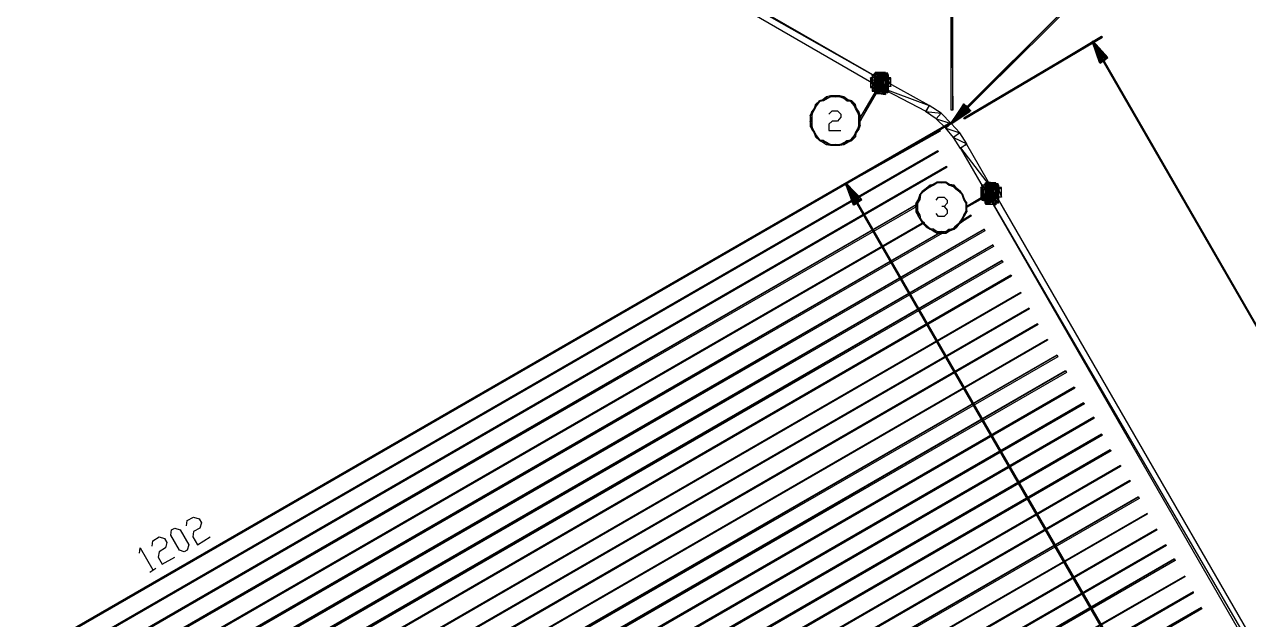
# Model space of a CAD drawing. Header units: millimetres. Extents: x 43 to 784, y -702 to -31.
# Drawn here: x 291.1 to 478.5, y -346.8 to -255.6 of the extents above; entities that cross this region are included whole.
import ezdxf

# ---------------------------------------------------------------- set-up
doc = ezdxf.new("R2010")
doc.units = ezdxf.units.MM
doc.layers.add('PDF_LINES', color=4, linetype='Continuous')

msp = doc.modelspace()

# ---------------------------------------------------------------- linework, layer by layer
at = {"layer": 'PDF_LINES'}
for p, q in [((302.68, -196.12), (422.44, -264.16)), ((302.68, -196.12), (422.44, -264.16)), ((421.84, -265.12), (302.68, -196.12)), ((422.44, -264.16), (303.28, -195.16)), ((433, -244), (433.24, -268.72)), ((433, -244), (433.24, -268.72)), ((433, -268.72), (433, -244)), ((433.24, -268.72), (433.24, -244)), ((453.04, -250.6), (433, -270.64)), ((433.12, -270.76), (453.04, -250.6)), ((433.12, -270.76), (453.04, -250.6)), ((453.28, -250.72), (433.12, -270.76)), ((434.92, -269.92), (456.04, -257.44)), ((456.04, -257.44), (435.04, -270.04)), ((456.04, -257.44), (435.04, -270.04)), ((435.04, -270.04), (456.16, -257.56)), ((454.72, -258.16), (454.6, -258.28)), ((454.72, -258.16), (454.6, -258.28)), ((454.72, -258.16), (454.6, -258.28)), ((454.72, -258.16), (454.6, -258.28)), ((455.8, -261.4), (454.6, -258.28)), ((454.6, -258.28), (455.68, -261.4)), ((455.8, -261.4), (454.6, -258.28)), ((454.6, -258.28), (454.72, -258.28)), ((454.6, -258.28), (457, -260.68)), ((454.6, -258.28), (457, -260.68)), ((456.76, -260.68), (454.6, -258.28)), ((456.04, -261.16), (454.6, -258.28)), ((454.6, -258.28), (455.92, -261.28)), ((456.04, -261.16), (454.6, -258.28)), ((454.6, -258.28), (454.72, -258.28)), ((454.6, -258.28), (456.76, -260.8)), ((454.6, -258.28), (456.76, -260.8)), ((456.64, -260.92), (454.6, -258.28)), ((456.16, -261.16), (454.6, -258.28)), ((454.6, -258.28), (456.04, -261.28)), ((456.16, -261.16), (454.6, -258.28)), ((454.6, -258.28), (454.72, -258.28)), ((454.6, -258.28), (456.76, -260.8)), ((454.6, -258.28), (456.76, -260.8)), ((456.64, -260.92), (454.6, -258.28)), ((456.16, -261.16), (454.6, -258.28)), ((454.6, -258.28), (456.04, -261.28)), ((456.16, -261.16), (454.6, -258.28)), ((454.6, -258.28), (454.72, -258.28)), ((454.6, -258.28), (456.64, -261.04)), ((454.6, -258.28), (456.64, -261.04)), ((456.4, -261.16), (454.6, -258.28)), ((454.72, -258.28), (454.6, -258.28)), ((454.6, -258.28), (686.68, -660.28)), ((454.6, -258.28), (686.68, -660.28)), ((686.44, -660.4), (454.6, -258.28)), ((457, -260.68), (454.72, -258.16)), ((456.76, -260.8), (454.72, -258.16)), ((456.76, -260.8), (454.72, -258.16)), ((456.64, -261.04), (454.72, -258.16)), ((454.72, -258.28), (455.8, -261.4)), ((454.72, -258.28), (456.04, -261.16)), ((454.72, -258.28), (456.16, -261.16)), ((454.72, -258.28), (456.16, -261.16)), ((686.68, -660.28), (454.72, -258.28)), ((456.16, -257.56), (456.04, -257.44)), ((455.68, -261.4), (456.76, -260.68)), ((455.68, -261.4), (455.8, -261.4)), ((455.8, -261.52), (455.68, -261.4)), ((456.76, -260.68), (455.8, -261.52)), ((455.8, -261.52), (457, -260.68)), ((456.76, -260.68), (455.8, -261.52)), ((455.92, -261.28), (456.04, -261.16)), ((456.04, -261.28), (456.16, -261.16)), ((456.04, -261.28), (456.16, -261.16)), ((456.64, -261.04), (456.4, -261.16)), ((456.76, -260.8), (456.64, -260.92)), ((456.76, -260.8), (456.64, -260.92)), ((457, -260.68), (456.76, -260.68)), ((457, -260.68), (456.76, -260.68)), ((421, -265), (420.64, -263.8)), ((420.64, -263.8), (420.64, -265.24)), ((421, -265), (420.64, -263.8)), ((420.64, -263.8), (421, -264.16)), ((420.64, -263.8), (421, -264.16)), ((423.76, -263.8), (420.64, -263.8)), ((421.24, -265.48), (420.88, -263.32)), ((420.88, -263.32), (420.88, -265.84)), ((421.24, -265.48), (420.88, -263.32)), ((420.88, -263.32), (421.24, -263.68)), ((420.88, -263.32), (421.24, -263.68)), ((423.4, -263.32), (420.88, -263.32)), ((421, -264.16), (423.76, -263.8)), ((421, -264.16), (423.76, -263.8)), ((421, -264.16), (421, -265)), ((423.4, -264.16), (421, -264.16)), ((421.6, -265.72), (421.24, -263.08)), ((421.24, -263.08), (421.24, -266.08)), ((421.6, -265.72), (421.24, -263.08)), ((421.24, -263.08), (421.6, -263.44)), ((421.24, -263.08), (421.6, -263.44)), ((423.28, -263.08), (421.24, -263.08)), ((421.24, -263.68), (423.4, -263.32)), ((421.24, -263.68), (423.4, -263.32)), ((421.24, -263.68), (421.24, -265.48)), ((423.04, -263.68), (421.24, -263.68)), ((421.72, -265.84), (421.36, -262.96)), ((421.36, -262.96), (421.36, -266.2)), ((421.72, -265.84), (421.36, -262.96)), ((421.36, -262.96), (421.72, -263.32)), ((421.36, -262.96), (421.72, -263.32)), ((422.92, -262.96), (421.36, -262.96)), ((421.6, -263.44), (423.28, -263.08)), ((421.6, -263.44), (423.28, -263.08)), ((421.6, -263.44), (421.6, -265.72)), ((422.92, -263.44), (421.6, -263.44)), ((421.72, -266.08), (421.96, -262.96)), ((422.08, -266.08), (421.72, -262.96)), ((421.72, -262.96), (421.72, -266.08)), ((422.08, -266.08), (421.72, -262.96)), ((421.72, -262.96), (422.08, -263.32)), ((421.72, -262.96), (422.08, -263.32)), ((422.68, -262.96), (421.72, -262.96)), ((421.72, -263.32), (422.92, -262.96)), ((421.72, -263.32), (422.92, -262.96)), ((421.72, -263.32), (421.72, -265.84)), ((422.44, -263.32), (421.72, -263.32)), ((422.44, -264.04), (421.84, -265.12)), ((422.44, -264.16), (421.84, -265.12)), ((422.32, -262.96), (421.96, -262.96)), ((421.96, -262.96), (422.08, -266.08)), ((421.96, -262.96), (422.08, -266.08)), ((422.08, -266.08), (422.32, -262.96)), ((422.08, -263.32), (422.68, -262.96)), ((422.08, -263.32), (422.68, -262.96)), ((422.08, -263.32), (422.08, -266.08)), ((422.32, -263.32), (422.08, -263.32)), ((422.68, -262.96), (422.32, -263.32)), ((422.68, -262.96), (422.32, -263.32)), ((422.32, -263.32), (422.68, -266.2)), ((422.32, -263.32), (422.68, -266.2)), ((422.32, -265.84), (422.32, -263.32)), ((422.92, -262.96), (422.44, -263.32)), ((422.92, -262.96), (422.44, -263.32)), ((422.44, -263.32), (422.92, -266.32)), ((422.44, -263.32), (422.92, -266.32)), ((422.44, -265.84), (422.44, -263.32)), ((429.64, -268), (422.44, -264.04)), ((422.68, -266.2), (422.68, -262.96)), ((422.92, -266.32), (422.92, -262.96)), ((423.28, -263.08), (422.92, -263.44)), ((423.28, -263.08), (422.92, -263.44)), ((422.92, -263.44), (423.28, -266.08)), ((422.92, -263.44), (423.28, -266.08)), ((422.92, -265.72), (422.92, -263.44)), ((423.4, -263.32), (423.04, -263.68)), ((423.4, -263.32), (423.04, -263.68)), ((423.04, -263.68), (423.4, -265.96)), ((423.04, -263.68), (423.4, -265.96)), ((423.04, -265.48), (423.04, -263.68)), ((423.28, -266.08), (423.28, -263.08)), ((423.4, -265.96), (423.4, -263.32)), ((423.76, -263.8), (423.4, -264.16)), ((423.76, -263.8), (423.4, -264.16)), ((423.4, -264.16), (423.76, -265.12)), ((423.4, -264.16), (423.76, -265.12)), ((423.4, -265.12), (423.4, -264.16)), ((423.76, -265.12), (423.76, -263.8)), ((418.84, -270.28), (422.2, -264.52)), ((422.2, -264.52), (419.08, -270.4)), ((422.2, -264.52), (419.08, -270.4)), ((419.08, -270.4), (422.44, -264.64)), ((420.64, -265.24), (421, -265)), ((420.64, -265.24), (421, -265)), ((423.04, -265.48), (420.64, -265.24)), ((420.64, -265.24), (423.4, -265.96)), ((423.04, -265.48), (420.64, -265.24)), ((420.88, -265.84), (421.24, -265.48)), ((420.88, -265.84), (421.24, -265.48)), ((422.92, -265.72), (420.88, -265.84)), ((422.92, -265.72), (420.88, -265.84)), ((420.88, -265.84), (423.28, -266.08)), ((421, -265), (423.04, -265.48)), ((421.24, -265.48), (422.92, -265.72)), ((421.24, -266.08), (421.6, -265.72)), ((421.24, -266.08), (421.6, -265.72)), ((422.44, -265.84), (421.24, -266.08)), ((422.44, -265.84), (421.24, -266.08)), ((421.24, -266.08), (422.92, -266.32)), ((422.32, -265.84), (421.36, -266.2)), ((422.32, -265.84), (421.36, -266.2)), ((421.36, -266.2), (421.72, -265.84)), ((421.36, -266.2), (421.72, -265.84)), ((421.36, -266.2), (422.68, -266.2)), ((421.6, -265.72), (422.44, -265.84)), ((421.72, -265.84), (422.32, -265.84)), ((422.08, -266.08), (421.72, -266.08)), ((421.72, -266.08), (422.08, -266.08)), ((421.84, -265.12), (429.64, -268)), ((421.84, -265.12), (429.64, -268)), ((429.16, -268.96), (421.84, -265.12)), ((422.44, -264.64), (422.2, -264.52)), ((422.68, -266.2), (422.32, -265.84)), ((422.68, -266.2), (422.32, -265.84)), ((422.92, -266.32), (422.44, -265.84)), ((422.92, -266.32), (422.44, -265.84)), ((423.28, -266.08), (422.92, -265.72)), ((423.28, -266.08), (422.92, -265.72)), ((423.4, -265.96), (423.04, -265.48)), ((423.4, -265.96), (423.04, -265.48)), ((423.76, -265.12), (423.4, -265.12)), ((412.24, -267.88), (412, -268.48)), ((412.12, -268.48), (412.24, -267.88)), ((412.12, -268.48), (412.24, -267.88)), ((412.36, -268), (412.12, -268.48)), ((412.84, -267.28), (412.24, -267.88)), ((412.24, -267.88), (412.36, -268)), ((412.24, -267.88), (412.36, -268)), ((412.36, -268), (412.84, -267.28)), ((412.36, -268), (412.84, -267.28)), ((412.84, -267.4), (412.36, -268)), ((412.84, -267.4), (413.32, -267.16)), ((413.32, -267.16), (412.84, -267.28)), ((412.84, -267.4), (413.32, -267.16)), ((412.84, -267.28), (412.84, -267.4)), ((412.84, -267.28), (412.84, -267.4)), ((413.44, -267.28), (412.84, -267.4)), ((413.92, -266.68), (413.32, -267.16)), ((413.32, -267.16), (413.44, -267.28)), ((413.32, -267.16), (413.44, -267.28)), ((413.44, -267.28), (413.92, -266.68)), ((413.44, -267.28), (413.92, -266.68)), ((414.04, -266.92), (413.44, -267.28)), ((414.52, -266.56), (413.92, -266.68)), ((413.92, -266.68), (414.04, -266.92)), ((413.92, -266.68), (414.04, -266.92)), ((414.04, -266.92), (414.52, -266.56)), ((414.04, -266.92), (414.52, -266.56)), ((414.52, -266.68), (414.04, -266.92)), ((414.52, -266.56), (414.52, -266.68)), ((414.52, -266.68), (415.24, -266.56)), ((415.24, -266.56), (414.52, -266.56)), ((414.52, -266.68), (415.24, -266.56)), ((414.52, -266.56), (414.52, -266.68)), ((415.24, -266.68), (414.52, -266.68)), ((415.24, -266.56), (415.24, -266.68)), ((415.24, -266.56), (415.24, -266.68)), ((415.24, -266.68), (415.96, -266.56)), ((415.96, -266.56), (415.24, -266.56)), ((415.24, -266.68), (415.96, -266.56)), ((415.96, -266.68), (415.24, -266.68)), ((415.96, -266.56), (415.96, -266.68)), ((415.96, -266.56), (415.96, -266.68)), ((416.56, -266.68), (415.96, -266.56)), ((415.96, -266.68), (416.56, -266.68)), ((415.96, -266.68), (416.56, -266.68)), ((416.56, -266.92), (415.96, -266.68)), ((416.56, -266.68), (416.56, -266.92)), ((416.56, -266.68), (416.56, -266.92)), ((417.16, -267.16), (416.56, -266.68)), ((416.56, -266.92), (417.16, -267.16)), ((416.56, -266.92), (417.16, -267.16)), ((417.04, -267.28), (416.56, -266.92)), ((417.16, -267.16), (417.04, -267.28)), ((417.16, -267.16), (417.04, -267.28)), ((417.04, -267.28), (417.76, -267.28)), ((417.04, -267.28), (417.76, -267.28)), ((417.64, -267.4), (417.04, -267.28)), ((417.76, -267.28), (417.16, -267.16)), ((417.76, -267.28), (417.64, -267.4)), ((417.76, -267.28), (417.64, -267.4)), ((417.64, -267.4), (418.36, -267.88)), ((417.64, -267.4), (418.36, -267.88)), ((418.12, -268), (417.64, -267.4)), ((418.36, -267.88), (417.76, -267.28)), ((418.36, -267.88), (418.12, -268)), ((418.36, -267.88), (418.12, -268)), ((418.12, -268), (418.48, -268.48)), ((418.12, -268), (418.48, -268.48)), ((418.36, -268.48), (418.12, -268)), ((418.48, -268.48), (418.36, -267.88)), ((429.64, -268), (429.04, -268.96)), ((429.64, -268), (429.16, -268.96)), ((431.44, -269.2), (429.64, -268)), ((434.92, -267.76), (433, -270.64)), ((435.04, -268), (433, -270.64)), ((435.28, -268), (433, -270.64)), ((433.12, -270.76), (434.92, -267.76)), ((433.12, -270.76), (434.92, -267.76)), ((433.12, -270.76), (435.04, -268)), ((433.12, -270.76), (435.04, -268)), ((433.12, -270.76), (435.28, -268)), ((433.12, -270.76), (435.28, -268)), ((434.92, -267.76), (434.92, -268.12)), ((434.92, -267.76), (434.92, -268.12)), ((436, -268.84), (434.92, -267.76)), ((435.04, -268), (435.16, -268.12)), ((435.28, -268), (435.4, -268.12)), ((411.64, -268.96), (411.4, -269.56)), ((411.64, -270.4), (411.4, -269.56)), ((411.4, -269.56), (411.4, -270.4)), ((411.64, -270.4), (411.4, -269.56)), ((411.4, -269.56), (411.64, -269.56)), ((411.4, -269.56), (411.64, -269.56)), ((412, -268.48), (411.64, -268.96)), ((411.64, -269.56), (411.64, -268.96)), ((411.64, -269.56), (411.64, -268.96)), ((411.64, -268.96), (411.76, -269.08)), ((411.64, -268.96), (411.76, -269.08)), ((411.76, -269.08), (411.64, -269.56)), ((411.64, -269.56), (411.64, -270.4)), ((411.76, -269.08), (412, -268.48)), ((411.76, -269.08), (412, -268.48)), ((412.12, -268.48), (411.76, -269.08)), ((412, -268.48), (412.12, -268.48)), ((412, -268.48), (412.12, -268.48)), ((414.28, -269.32), (414.76, -268.84)), ((414.76, -268.84), (415.6, -268.84)), ((415.6, -268.84), (416.08, -269.32)), ((416.08, -269.8), (415.6, -270.4)), ((416.08, -269.32), (416.08, -269.8)), ((418.48, -268.48), (418.36, -268.48)), ((418.48, -268.48), (418.36, -268.48)), ((418.36, -268.48), (418.84, -268.96)), ((418.36, -268.48), (418.84, -268.96)), ((418.72, -269.08), (418.36, -268.48)), ((418.84, -268.96), (418.48, -268.48)), ((418.84, -268.96), (418.72, -269.08)), ((418.84, -268.96), (418.72, -269.08)), ((418.72, -269.08), (419.08, -269.56)), ((418.72, -269.08), (419.08, -269.56)), ((418.84, -269.56), (418.72, -269.08)), ((419.08, -269.56), (418.84, -268.96)), ((419.08, -269.56), (418.84, -269.56)), ((419.08, -269.56), (418.84, -269.56)), ((418.84, -269.56), (419.08, -270.4)), ((418.84, -269.56), (419.08, -270.4)), ((418.84, -270.4), (418.84, -269.56)), ((419.08, -270.4), (419.08, -269.56)), ((429.04, -268.96), (431.44, -269.2)), ((429.04, -268.96), (431.44, -269.2)), ((430.72, -270.04), (429.04, -268.96)), ((431.44, -269.2), (430.72, -270.04)), ((431.44, -269.2), (430.72, -270.04)), ((433, -270.76), (431.44, -269.2)), ((435.28, -268.24), (433, -270.64)), ((433, -270.64), (435.64, -268.36)), ((433, -270.64), (435.4, -268.36)), ((433, -270.64), (435.64, -268.6)), ((433.24, -268.72), (433, -268.72)), ((433, -270.64), (435.88, -268.84)), ((434.92, -268.12), (433.12, -270.76)), ((435.16, -268.12), (433.12, -270.76)), ((435.4, -268.12), (433.12, -270.76)), ((433.12, -270.76), (435.28, -268.24)), ((433.12, -270.76), (435.28, -268.24)), ((435.64, -268.36), (433.12, -270.76)), ((435.64, -268.36), (433.12, -270.76)), ((435.4, -268.36), (433.12, -270.76)), ((435.4, -268.36), (433.12, -270.76)), ((435.4, -268.36), (433.12, -270.76)), ((435.64, -268.6), (433.12, -270.76)), ((435.64, -268.6), (433.12, -270.76)), ((433.12, -270.76), (435.76, -268.6)), ((433.12, -270.76), (435.52, -268.6)), ((433.12, -270.76), (435.76, -268.72)), ((435.88, -268.84), (433.12, -270.76)), ((435.88, -268.84), (433.12, -270.76)), ((433.12, -270.76), (435.88, -268.96)), ((434.92, -268.12), (436, -268.84)), ((434.92, -268.12), (436, -268.84)), ((435.76, -268.96), (434.92, -268.12)), ((435.04, -270.04), (434.92, -269.92)), ((435.28, -268.24), (435.4, -268.36)), ((435.52, -268.6), (435.4, -268.36)), ((435.76, -268.6), (435.64, -268.36)), ((435.76, -268.72), (435.64, -268.6)), ((436, -268.84), (435.76, -268.96)), ((435.88, -268.96), (435.88, -268.84)), ((432.88, -270.64), (200.2, -404.92)), ((200.44, -404.92), (432.88, -270.64)), ((432.88, -270.64), (200.44, -404.8)), ((200.44, -404.92), (432.88, -270.64)), ((433, -270.76), (200.44, -404.92)), ((200.68, -404.92), (432.88, -270.64)), ((200.68, -404.92), (432.88, -270.64)), ((433, -270.76), (200.68, -404.92)), ((411.64, -271.12), (411.4, -270.4)), ((411.4, -270.4), (411.4, -271.12)), ((411.64, -271.12), (411.4, -270.4)), ((411.4, -270.4), (411.64, -270.4)), ((411.4, -270.4), (411.64, -270.4)), ((411.76, -271.6), (411.4, -271.12)), ((411.4, -271.12), (411.64, -271.72)), ((411.76, -271.6), (411.4, -271.12)), ((411.4, -271.12), (411.64, -271.12)), ((411.4, -271.12), (411.64, -271.12)), ((411.64, -270.4), (411.64, -271.12)), ((411.64, -271.12), (411.76, -271.6)), ((411.64, -271.72), (411.76, -271.6)), ((411.64, -271.72), (411.76, -271.6)), ((412.12, -272.2), (411.64, -271.72)), ((411.64, -271.72), (412, -272.2)), ((412.12, -272.2), (411.64, -271.72)), ((411.76, -271.6), (412.12, -272.2)), ((414.76, -270.4), (414.28, -270.88)), ((414.28, -270.88), (414.28, -271.84)), ((414.28, -271.84), (416.08, -271.84)), ((415.6, -270.4), (414.76, -270.4)), ((431.2, -271.72), (415.36, -280.72)), ((415.48, -280.84), (431.2, -271.72)), ((415.48, -280.84), (431.2, -271.72)), ((418.36, -272.2), (418.72, -271.6)), ((418.72, -271.6), (418.48, -272.2)), ((418.72, -271.6), (418.48, -272.2)), ((418.48, -272.2), (418.84, -271.72)), ((418.72, -271.6), (418.84, -271.12)), ((418.84, -271.72), (418.72, -271.6)), ((418.84, -271.72), (418.72, -271.6)), ((419.08, -270.4), (418.84, -270.28)), ((419.08, -270.4), (418.84, -270.4)), ((419.08, -270.4), (418.84, -270.4)), ((418.84, -270.4), (419.08, -271.12)), ((418.84, -270.4), (419.08, -271.12)), ((418.84, -271.12), (418.84, -270.4)), ((419.08, -271.12), (418.84, -271.12)), ((419.08, -271.12), (418.84, -271.12)), ((418.84, -271.12), (418.84, -271.72)), ((418.84, -271.72), (419.08, -271.12)), ((418.84, -271.12), (418.84, -271.72)), ((419.08, -271.12), (419.08, -270.4)), ((430.72, -270.04), (433, -270.76)), ((430.72, -270.04), (433, -270.76)), ((432.16, -271.48), (430.72, -270.04)), ((431.2, -271.72), (431.32, -271.96)), ((433, -270.76), (432.16, -271.48)), ((433, -270.76), (432.16, -271.48)), ((432.16, -271.48), (434.32, -272.2)), ((432.16, -271.48), (434.32, -272.2)), ((433.36, -272.92), (432.16, -271.48)), ((432.88, -270.64), (433, -270.76)), ((432.88, -270.64), (433, -270.76)), ((433.12, -270.76), (433, -270.64)), ((433, -270.64), (433.12, -270.76)), ((433.12, -270.76), (433, -270.64)), ((433, -270.64), (433.12, -270.76)), ((433.12, -270.76), (433, -270.64)), ((433, -270.64), (433.12, -270.76)), ((433.12, -270.76), (433, -270.64)), ((433, -270.64), (433.12, -270.76)), ((433, -270.64), (433.12, -270.76)), ((434.32, -272.2), (433, -270.76)), ((412.36, -272.68), (412, -272.2)), ((412, -272.2), (412.24, -272.8)), ((412.36, -272.68), (412, -272.2)), ((412, -272.2), (412.12, -272.2)), ((412, -272.2), (412.12, -272.2)), ((412.12, -272.2), (412.36, -272.68)), ((412.24, -272.8), (412.36, -272.68)), ((412.24, -272.8), (412.36, -272.68)), ((412.84, -273.28), (412.24, -272.8)), ((412.24, -272.8), (412.84, -273.4)), ((412.84, -273.28), (412.24, -272.8)), ((412.36, -272.68), (412.84, -273.28)), ((412.84, -273.4), (412.84, -273.28)), ((412.84, -273.28), (413.44, -273.4)), ((412.84, -273.4), (412.84, -273.28)), ((413.44, -273.4), (412.84, -273.4)), ((412.84, -273.4), (413.32, -273.64)), ((413.44, -273.4), (412.84, -273.4)), ((413.32, -273.64), (413.44, -273.4)), ((413.32, -273.64), (413.44, -273.4)), ((414.04, -273.76), (413.32, -273.64)), ((413.32, -273.64), (413.92, -274)), ((414.04, -273.76), (413.32, -273.64)), ((413.44, -273.4), (414.04, -273.76)), ((431.32, -271.96), (415.48, -280.84)), ((417.04, -273.4), (416.56, -274)), ((417.04, -273.4), (416.56, -274)), ((416.56, -273.76), (417.04, -273.4)), ((416.56, -274), (417.16, -273.64)), ((417.04, -273.4), (417.64, -273.28)), ((417.16, -273.64), (417.04, -273.4)), ((417.16, -273.64), (417.04, -273.4)), ((417.64, -273.28), (417.16, -273.64)), ((417.64, -273.28), (417.16, -273.64)), ((417.16, -273.64), (417.76, -273.4)), ((417.64, -273.28), (418.12, -272.68)), ((417.76, -273.4), (417.64, -273.28)), ((417.76, -273.4), (417.64, -273.28)), ((418.12, -272.68), (417.76, -273.4)), ((418.12, -272.68), (417.76, -273.4)), ((417.76, -273.4), (418.36, -272.8)), ((418.12, -272.68), (418.36, -272.2)), ((418.36, -272.8), (418.12, -272.68)), ((418.36, -272.8), (418.12, -272.68)), ((418.48, -272.2), (418.36, -272.2)), ((418.48, -272.2), (418.36, -272.2)), ((418.36, -272.2), (418.36, -272.8)), ((418.36, -272.8), (418.48, -272.2)), ((418.36, -272.2), (418.36, -272.8)), ((434.32, -272.2), (433.36, -272.92)), ((434.32, -272.2), (433.36, -272.92)), ((433.36, -272.92), (435.4, -273.88)), ((433.36, -272.92), (435.4, -273.88)), ((434.44, -274.6), (433.36, -272.92)), ((435.4, -273.88), (434.32, -272.2)), ((430.96, -274.96), (203.2, -406.48)), ((203.32, -406.6), (430.96, -274.96)), ((203.32, -406.6), (430.96, -274.96)), ((431.08, -275.08), (203.32, -406.6)), ((413.92, -274), (414.04, -273.76)), ((413.92, -274), (414.04, -273.76)), ((414.52, -274), (413.92, -274)), ((413.92, -274), (414.52, -274.12)), ((414.52, -274), (413.92, -274)), ((414.04, -273.76), (414.52, -274)), ((415.24, -274), (414.52, -274.12)), ((415.24, -274), (414.52, -274.12)), ((414.52, -274.12), (414.52, -274)), ((414.52, -274), (415.24, -274)), ((414.52, -274.12), (414.52, -274)), ((414.52, -274.12), (415.24, -274.12)), ((415.96, -274), (415.24, -274.12)), ((415.96, -274), (415.24, -274.12)), ((415.24, -274.12), (415.24, -274)), ((415.24, -274), (415.96, -274)), ((415.24, -274.12), (415.24, -274)), ((415.24, -274.12), (415.96, -274.12)), ((416.56, -273.76), (415.96, -274.12)), ((416.56, -273.76), (415.96, -274.12)), ((415.96, -274), (416.56, -273.76)), ((415.96, -274.12), (416.56, -274)), ((415.96, -274.12), (415.96, -274)), ((415.96, -274.12), (415.96, -274)), ((416.56, -274), (416.56, -273.76)), ((416.56, -274), (416.56, -273.76)), ((430.96, -274.96), (431.08, -275.08)), ((435.4, -273.88), (434.44, -274.6)), ((435.4, -274), (434.44, -274.48)), ((434.44, -274.48), (439.48, -281.08)), ((434.44, -274.48), (439.48, -281.08)), ((438.52, -281.56), (434.44, -274.48)), ((439.48, -281.08), (435.4, -274)), ((432.28, -277.36), (205.96, -408.16)), ((206.08, -408.28), (432.28, -277.36)), ((206.08, -408.28), (432.28, -277.36)), ((432.28, -277.36), (432.4, -277.48)), ((432.4, -277.48), (206.08, -408.28)), ((415.36, -280.72), (415.48, -280.84)), ((418.12, -283.12), (416.8, -280)), ((416.8, -280), (418, -283.24)), ((418.12, -283.12), (416.8, -280)), ((416.8, -280), (417.04, -280)), ((417.04, -280), (416.8, -280.12)), ((418.36, -283), (416.8, -280)), ((416.8, -280), (418.12, -283)), ((418.36, -283), (416.8, -280)), ((416.8, -280), (417.04, -280)), ((417.04, -280), (416.8, -280.12)), ((418.36, -283), (416.8, -280)), ((416.8, -280), (418.12, -283)), ((418.36, -283), (416.8, -280)), ((416.8, -280), (417.04, -280)), ((417.04, -280), (416.8, -280)), ((416.8, -280), (418.84, -282.52)), ((416.8, -280), (418.84, -282.52)), ((418.72, -282.64), (416.8, -280)), ((418.48, -282.88), (416.8, -280)), ((416.8, -280), (418.36, -283)), ((418.48, -282.88), (416.8, -280)), ((416.8, -280), (417.04, -280)), ((417.04, -280), (416.8, -280)), ((416.8, -280), (418.84, -282.76)), ((416.8, -280), (418.84, -282.76)), ((418.72, -282.88), (416.8, -280)), ((417.04, -280), (416.8, -280)), ((416.8, -280), (550.6, -511.6)), ((416.8, -280), (550.6, -511.6)), ((550.48, -511.72), (416.8, -280)), ((416.8, -280.12), (419.32, -282.4)), ((416.8, -280.12), (419.32, -282.4)), ((418.96, -282.4), (416.8, -280.12)), ((416.8, -280.12), (419.08, -282.52)), ((416.8, -280.12), (419.08, -282.52)), ((418.84, -282.64), (416.8, -280.12)), ((417.04, -280), (418.12, -283.12)), ((419.32, -282.4), (417.04, -280)), ((417.04, -280), (418.36, -283)), ((419.08, -282.52), (417.04, -280)), ((417.04, -280), (418.36, -283)), ((418.84, -282.52), (417.04, -280)), ((417.04, -280), (418.48, -282.88)), ((418.84, -282.76), (417.04, -280)), ((550.6, -511.6), (417.04, -280)), ((428.56, -281.2), (428.2, -281.68)), ((428.32, -281.68), (428.56, -281.2)), ((428.32, -281.68), (428.56, -281.2)), ((429.16, -280.72), (428.56, -281.2)), ((428.56, -281.2), (428.68, -281.32)), ((428.56, -281.2), (428.68, -281.32)), ((428.68, -281.32), (429.16, -280.72)), ((428.68, -281.32), (429.16, -280.72)), ((429.28, -280.84), (428.68, -281.32)), ((429.76, -280.24), (429.16, -280.72)), ((429.16, -280.72), (429.28, -280.84)), ((429.16, -280.72), (429.28, -280.84)), ((429.28, -280.84), (429.76, -280.24)), ((429.28, -280.84), (429.76, -280.24)), ((429.76, -280.48), (429.28, -280.84)), ((429.76, -280.48), (430.24, -280.12)), ((430.24, -280.12), (429.76, -280.24)), ((429.76, -280.48), (430.24, -280.12)), ((429.76, -280.24), (429.76, -280.48)), ((429.76, -280.24), (429.76, -280.48)), ((430.36, -280.24), (429.76, -280.48)), ((430.84, -279.76), (430.24, -280.12)), ((430.24, -280.12), (430.36, -280.24)), ((430.24, -280.12), (430.36, -280.24)), ((430.36, -280.24), (430.84, -279.76)), ((430.36, -280.24), (430.84, -279.76)), ((430.84, -279.88), (430.36, -280.24)), ((430.84, -279.76), (430.84, -279.88)), ((430.84, -279.88), (431.56, -279.76)), ((431.56, -279.76), (430.84, -279.76)), ((430.84, -279.88), (431.56, -279.76)), ((430.84, -279.76), (430.84, -279.88)), ((431.56, -279.88), (430.84, -279.88)), ((431.56, -279.76), (431.56, -279.88)), ((431.56, -279.76), (431.56, -279.88)), ((431.56, -279.88), (432.16, -279.76)), ((432.16, -279.76), (431.56, -279.76)), ((431.56, -279.88), (432.16, -279.76)), ((432.16, -279.88), (431.56, -279.88)), ((432.16, -279.76), (432.16, -279.88)), ((432.16, -279.76), (432.16, -279.88)), ((432.76, -280.12), (432.16, -279.76)), ((432.16, -279.88), (432.76, -280.12)), ((432.16, -279.88), (432.76, -280.12)), ((432.64, -280.24), (432.16, -279.88)), ((432.76, -280.12), (432.64, -280.24)), ((432.76, -280.12), (432.64, -280.24)), ((432.64, -280.24), (433.48, -280.24)), ((432.64, -280.24), (433.48, -280.24)), ((433.36, -280.48), (432.64, -280.24)), ((433.48, -280.24), (432.76, -280.12)), ((433.48, -280.24), (433.36, -280.48)), ((433.48, -280.24), (433.36, -280.48)), ((433.36, -280.48), (433.84, -280.72)), ((433.36, -280.48), (433.84, -280.72)), ((433.72, -280.84), (433.36, -280.48)), ((433.84, -280.72), (433.48, -280.24)), ((433.84, -280.72), (433.72, -280.84)), ((433.84, -280.72), (433.72, -280.84)), ((433.72, -280.84), (434.44, -281.2)), ((433.72, -280.84), (434.44, -281.2)), ((434.32, -281.32), (433.72, -280.84)), ((434.44, -281.2), (433.84, -280.72)), ((434.44, -281.2), (434.32, -281.32)), ((434.44, -281.2), (434.32, -281.32)), ((434.8, -281.68), (434.44, -281.2)), ((435.28, -283.48), (439.12, -281.2)), ((439.12, -281.2), (435.4, -283.6)), ((439.12, -281.2), (435.4, -283.6)), ((437.92, -281.92), (437.56, -280.6)), ((437.56, -280.6), (437.56, -282.16)), ((437.92, -281.92), (437.56, -280.6)), ((437.56, -280.6), (437.92, -280.96)), ((437.56, -280.6), (437.92, -280.96)), ((440.68, -280.6), (437.56, -280.6)), ((438.16, -282.28), (437.68, -280.24)), ((437.68, -280.24), (437.68, -282.52)), ((438.16, -282.28), (437.68, -280.24)), ((437.68, -280.24), (438.16, -280.6)), ((437.68, -280.24), (438.16, -280.6)), ((440.32, -280.24), (437.68, -280.24)), ((437.92, -280.96), (440.68, -280.6)), ((437.92, -280.96), (440.68, -280.6)), ((437.92, -280.96), (437.92, -281.92)), ((440.32, -280.96), (437.92, -280.96)), ((438.52, -282.64), (438.16, -280)), ((438.16, -280), (438.16, -283)), ((438.52, -282.64), (438.16, -280)), ((438.16, -280), (438.52, -280.36)), ((438.16, -280), (438.52, -280.36)), ((440.2, -280), (438.16, -280)), ((438.16, -280.6), (440.32, -280.24)), ((438.16, -280.6), (440.32, -280.24)), ((438.16, -280.6), (438.16, -282.28)), ((439.96, -280.6), (438.16, -280.6)), ((438.64, -282.76), (438.28, -279.88)), ((438.28, -279.88), (438.28, -283.12)), ((438.64, -282.76), (438.28, -279.88)), ((438.28, -279.88), (438.64, -280.24)), ((438.28, -279.88), (438.64, -280.24)), ((439.84, -279.88), (438.28, -279.88)), ((438.52, -280.36), (440.2, -280)), ((438.52, -280.36), (440.2, -280)), ((438.52, -280.36), (438.52, -282.64)), ((439.84, -280.36), (438.52, -280.36)), ((439.48, -281.08), (438.52, -281.56)), ((439.48, -281.08), (438.52, -281.56)), ((438.64, -283), (438.88, -279.76)), ((439, -283), (438.64, -279.88)), ((438.64, -279.88), (438.64, -283)), ((439, -283), (438.64, -279.88)), ((438.64, -279.88), (439, -280.24)), ((438.64, -279.88), (439, -280.24)), ((439.6, -279.88), (438.64, -279.88)), ((438.64, -280.24), (439.84, -279.88)), ((438.64, -280.24), (439.84, -279.88)), ((438.64, -280.24), (438.64, -282.76)), ((439.36, -280.24), (438.64, -280.24)), ((439.24, -279.88), (438.88, -279.76)), ((438.88, -279.76), (439, -283)), ((438.88, -279.76), (439, -283)), ((439, -283), (439.24, -279.88)), ((439, -280.24), (439.6, -279.88)), ((439, -280.24), (439.6, -279.88)), ((439, -280.24), (439, -283)), ((439.24, -280.24), (439, -280.24)), ((439.24, -281.44), (439.12, -281.2)), ((439.6, -279.88), (439.24, -280.24)), ((439.6, -279.88), (439.24, -280.24)), ((439.24, -280.24), (439.6, -283.12)), ((439.24, -280.24), (439.6, -283.12)), ((439.24, -282.76), (439.24, -280.24)), ((439.84, -279.88), (439.36, -280.24)), ((439.84, -279.88), (439.36, -280.24)), ((439.36, -280.24), (439.84, -283.24)), ((439.36, -280.24), (439.84, -283.24)), ((439.36, -282.76), (439.36, -280.24)), ((567.04, -502.12), (439.48, -281.08)), ((439.6, -283.12), (439.6, -279.88)), ((439.84, -283.24), (439.84, -279.88)), ((440.2, -280), (439.84, -280.36)), ((440.2, -280), (439.84, -280.36)), ((439.84, -280.36), (440.2, -283)), ((439.84, -280.36), (440.2, -283)), ((439.84, -282.52), (439.84, -280.36)), ((440.32, -280.24), (439.96, -280.6)), ((440.32, -280.24), (439.96, -280.6)), ((439.96, -280.6), (440.32, -282.64)), ((439.96, -280.6), (440.32, -282.64)), ((439.96, -282.16), (439.96, -280.6)), ((440.2, -283), (440.2, -280)), ((440.32, -282.64), (440.32, -280.24)), ((440.68, -280.6), (440.32, -280.96)), ((440.68, -280.6), (440.32, -280.96)), ((440.32, -280.96), (440.68, -282.04)), ((440.32, -280.96), (440.68, -282.04)), ((440.32, -282.04), (440.32, -280.96)), ((440.68, -282.04), (440.68, -280.6)), ((418, -283.12), (418.96, -282.4)), ((418.96, -282.4), (418.12, -283.24)), ((418.12, -283.24), (419.32, -282.4)), ((418.96, -282.4), (418.12, -283.24)), ((418.12, -283), (418.36, -283)), ((418.12, -283), (418.36, -283)), ((418.36, -283), (418.48, -282.88)), ((418.84, -282.52), (418.72, -282.64)), ((418.84, -282.76), (418.72, -282.88)), ((419.08, -282.52), (418.84, -282.64)), ((419.32, -282.4), (418.96, -282.4)), ((419.32, -282.4), (418.96, -282.4)), ((427.96, -282.4), (427.6, -283)), ((427.84, -283.48), (427.6, -283)), ((427.6, -283), (427.6, -283.48)), ((427.84, -283.48), (427.6, -283)), ((427.6, -283), (427.84, -283)), ((427.6, -283), (427.84, -283)), ((427.84, -283), (427.96, -282.4)), ((427.84, -283), (427.96, -282.4)), ((428.2, -282.4), (427.84, -283)), ((427.84, -283), (427.84, -283.48)), ((428.2, -281.68), (427.96, -282.4)), ((427.96, -282.4), (428.2, -282.4)), ((427.96, -282.4), (428.2, -282.4)), ((428.2, -282.4), (428.2, -281.68)), ((428.2, -282.4), (428.2, -281.68)), ((428.2, -281.68), (428.32, -281.68)), ((428.32, -281.68), (428.2, -282.4)), ((428.2, -281.68), (428.32, -281.68)), ((428.68, -281.32), (428.32, -281.68)), ((430.72, -282.52), (431.08, -282.04)), ((431.08, -282.04), (431.92, -282.04)), ((431.92, -282.04), (432.4, -282.52)), ((432.4, -283), (431.92, -283.48)), ((432.4, -282.52), (432.4, -283)), ((434.32, -281.32), (434.8, -281.68)), ((434.32, -281.32), (434.8, -281.68)), ((434.68, -281.68), (434.32, -281.32)), ((434.8, -281.68), (434.68, -281.68)), ((434.8, -281.68), (434.68, -281.68)), ((434.68, -281.68), (435.04, -282.4)), ((434.68, -281.68), (435.04, -282.4)), ((434.92, -282.4), (434.68, -281.68)), ((435.04, -282.4), (434.8, -281.68)), ((435.04, -282.4), (434.92, -282.4)), ((435.04, -282.4), (434.92, -282.4)), ((434.92, -282.4), (435.4, -283)), ((434.92, -282.4), (435.4, -283)), ((435.28, -283), (434.92, -282.4)), ((435.4, -283), (435.04, -282.4)), ((435.4, -283), (435.28, -283)), ((435.4, -283), (435.28, -283)), ((435.28, -283), (435.4, -283.48)), ((435.28, -283), (435.4, -283.48)), ((435.28, -283.48), (435.28, -283)), ((435.4, -283.6), (439.24, -281.44)), ((435.4, -283.48), (435.4, -283)), ((437.56, -282.16), (437.92, -281.92)), ((437.56, -282.16), (437.92, -281.92)), ((439.96, -282.16), (437.56, -282.16)), ((437.56, -282.16), (440.32, -282.64)), ((439.96, -282.16), (437.56, -282.16)), ((437.68, -282.52), (438.16, -282.28)), ((437.68, -282.52), (438.16, -282.28)), ((439.84, -282.52), (437.68, -282.52)), ((437.68, -282.52), (440.2, -283)), ((439.84, -282.52), (437.68, -282.52)), ((437.92, -281.92), (439.96, -282.16)), ((438.16, -282.28), (439.84, -282.52)), ((438.16, -283), (438.52, -282.64)), ((438.16, -283), (438.52, -282.64)), ((439.36, -282.76), (438.16, -283)), ((439.36, -282.76), (438.16, -283)), ((438.16, -283), (439.84, -283.24)), ((439.24, -282.76), (438.28, -283.12)), ((439.24, -282.76), (438.28, -283.12)), ((438.28, -283.12), (438.64, -282.76)), ((438.28, -283.12), (438.64, -282.76)), ((438.52, -281.56), (567.04, -502.12)), ((438.52, -281.56), (567.04, -502.12)), ((566.08, -502.72), (438.52, -281.56)), ((438.52, -282.64), (439.36, -282.76)), ((438.64, -282.76), (439.24, -282.76)), ((439, -283), (438.64, -283)), ((438.64, -283), (439, -283)), ((439.6, -283.12), (439.24, -282.76)), ((439.6, -283.12), (439.24, -282.76)), ((439.84, -283.24), (439.36, -282.76)), ((439.84, -283.24), (439.36, -282.76)), ((440.2, -283), (439.84, -282.52)), ((440.2, -283), (439.84, -282.52)), ((440.32, -282.64), (439.96, -282.16)), ((440.32, -282.64), (439.96, -282.16)), ((440.68, -282.04), (440.32, -282.04)), ((427.6, -283.24), (208.72, -409.6)), ((208.84, -409.72), (427.6, -283.24)), ((208.84, -409.72), (427.6, -283.24)), ((427.72, -283.48), (208.84, -409.72)), ((418, -283.24), (418.12, -283.12)), ((418.12, -283.24), (418, -283.12)), ((427.6, -283.24), (427.72, -283.48)), ((427.84, -284.2), (427.6, -283.48)), ((427.6, -283.48), (427.6, -284.32)), ((427.84, -284.2), (427.6, -283.48)), ((427.6, -283.48), (427.84, -283.48)), ((427.6, -283.48), (427.84, -283.48)), ((427.6, -284.32), (427.84, -284.2)), ((427.6, -284.32), (427.84, -284.2)), ((428.2, -284.8), (427.6, -284.32)), ((427.6, -284.32), (427.96, -284.92)), ((428.2, -284.8), (427.6, -284.32)), ((427.84, -283.48), (427.84, -284.2)), ((427.84, -284.2), (428.2, -284.8)), ((427.96, -284.92), (428.2, -284.8)), ((427.96, -284.92), (428.2, -284.8)), ((428.32, -285.4), (427.96, -284.92)), ((427.96, -284.92), (428.2, -285.4)), ((428.32, -285.4), (427.96, -284.92)), ((428.2, -284.8), (428.32, -285.4)), ((431.08, -285.04), (430.72, -284.56)), ((431.92, -283.48), (431.56, -283.48)), ((431.92, -283.48), (432.4, -284.08)), ((432.4, -284.56), (431.92, -285.04)), ((432.4, -284.08), (432.4, -284.56)), ((436, -284.8), (434.32, -285.88)), ((434.44, -286), (436, -284.8)), ((434.44, -286), (436, -284.8)), ((436.12, -284.92), (434.44, -286)), ((434.68, -285.4), (434.92, -284.8)), ((434.92, -284.8), (434.8, -285.4)), ((434.92, -284.8), (434.8, -285.4)), ((434.8, -285.4), (435.04, -284.92)), ((434.92, -284.8), (435.28, -284.2)), ((435.04, -284.92), (434.92, -284.8)), ((435.04, -284.92), (434.92, -284.8)), ((435.28, -284.2), (435.04, -284.92)), ((435.28, -284.2), (435.04, -284.92)), ((435.04, -284.92), (435.4, -284.32)), ((435.4, -283.6), (435.28, -283.48)), ((435.4, -283.48), (435.28, -283.48)), ((435.4, -283.48), (435.28, -283.48)), ((435.28, -283.48), (435.4, -284.32)), ((435.28, -283.48), (435.4, -284.32)), ((435.28, -284.2), (435.28, -283.48)), ((435.4, -284.32), (435.28, -284.2)), ((435.4, -284.32), (435.28, -284.2)), ((435.4, -284.32), (435.4, -283.48)), ((436, -284.8), (436.12, -284.92)), ((438.28, -283.12), (439.6, -283.12)), ((428.8, -285.88), (211.48, -411.28)), ((211.6, -411.4), (428.8, -285.88)), ((211.6, -411.4), (428.8, -285.88)), ((428.92, -286), (211.6, -411.4)), ((428.68, -285.88), (428.2, -285.4)), ((428.2, -285.4), (428.56, -286)), ((428.68, -285.88), (428.2, -285.4)), ((428.2, -285.4), (428.32, -285.4)), ((428.2, -285.4), (428.32, -285.4)), ((428.32, -285.4), (428.68, -285.88)), ((428.56, -286), (428.68, -285.88)), ((428.56, -286), (428.68, -285.88)), ((429.28, -286.48), (428.56, -286)), ((428.56, -286), (429.16, -286.6)), ((429.28, -286.48), (428.56, -286)), ((428.68, -285.88), (429.28, -286.48)), ((428.8, -285.88), (428.92, -286)), ((429.16, -286.6), (429.28, -286.48)), ((429.16, -286.6), (429.28, -286.48)), ((429.76, -286.84), (429.16, -286.6)), ((429.16, -286.6), (429.76, -286.96)), ((429.76, -286.84), (429.16, -286.6)), ((429.28, -286.48), (429.76, -286.84)), ((429.76, -286.96), (429.76, -286.84)), ((429.76, -286.84), (430.36, -286.96)), ((429.76, -286.96), (429.76, -286.84)), ((431.92, -285.04), (431.08, -285.04)), ((432.64, -286.96), (433.36, -286.84)), ((433.36, -286.84), (432.76, -287.2)), ((433.36, -286.84), (432.76, -287.2)), ((433.36, -286.84), (433.72, -286.48)), ((433.48, -286.96), (433.36, -286.84)), ((433.48, -286.96), (433.36, -286.84)), ((433.72, -286.48), (433.48, -286.96)), ((433.72, -286.48), (433.48, -286.96)), ((433.48, -286.96), (433.84, -286.6)), ((433.72, -286.48), (434.32, -285.88)), ((433.84, -286.6), (433.72, -286.48)), ((433.84, -286.6), (433.72, -286.48)), ((434.32, -285.88), (433.84, -286.6)), ((434.32, -285.88), (433.84, -286.6)), ((433.84, -286.6), (434.44, -286)), ((434.32, -285.88), (434.68, -285.4)), ((434.44, -286), (434.32, -285.88)), ((434.44, -286), (434.32, -285.88)), ((434.32, -285.88), (434.44, -286)), ((434.68, -285.4), (434.44, -286)), ((434.44, -286), (434.8, -285.4)), ((434.68, -285.4), (434.44, -286)), ((434.8, -285.4), (434.68, -285.4)), ((434.8, -285.4), (434.68, -285.4)), ((214.36, -412.96), (431.56, -287.32)), ((431.56, -287.32), (214.36, -412.72)), ((214.36, -412.96), (431.56, -287.32)), ((431.68, -287.56), (214.36, -412.96)), ((438.04, -286.96), (217.12, -414.4)), ((217.24, -414.64), (438.04, -286.96)), ((217.24, -414.64), (438.04, -286.96)), ((438.16, -287.2), (217.24, -414.64)), ((430.36, -286.96), (429.76, -286.96)), ((429.76, -286.96), (430.24, -287.2)), ((430.36, -286.96), (429.76, -286.96)), ((430.24, -287.2), (430.36, -286.96)), ((430.24, -287.2), (430.36, -286.96)), ((430.84, -287.32), (430.24, -287.2)), ((430.24, -287.2), (430.84, -287.56)), ((430.84, -287.32), (430.24, -287.2)), ((430.36, -286.96), (430.84, -287.32)), ((431.56, -287.32), (430.84, -287.56)), ((431.56, -287.32), (430.84, -287.56)), ((430.84, -287.56), (430.84, -287.32)), ((430.84, -287.32), (431.56, -287.32)), ((430.84, -287.56), (430.84, -287.32)), ((430.84, -287.56), (431.56, -287.56)), ((432.16, -287.32), (431.56, -287.56)), ((432.16, -287.32), (431.56, -287.56)), ((431.56, -287.56), (431.56, -287.32)), ((431.56, -287.32), (432.16, -287.32)), ((431.56, -287.56), (431.56, -287.32)), ((431.56, -287.32), (431.68, -287.56)), ((431.56, -287.56), (432.16, -287.56)), ((432.64, -286.96), (432.16, -287.56)), ((432.64, -286.96), (432.16, -287.56)), ((432.16, -287.32), (432.64, -286.96)), ((432.16, -287.56), (432.76, -287.2)), ((432.16, -287.56), (432.16, -287.32)), ((432.16, -287.56), (432.16, -287.32)), ((432.76, -287.2), (432.64, -286.96)), ((432.76, -287.2), (432.64, -286.96)), ((432.76, -287.2), (433.48, -286.96)), ((438.04, -286.96), (438.16, -287.2)), ((439.36, -289.36), (219.88, -416.08)), ((220, -416.32), (439.36, -289.36)), ((220, -416.32), (439.36, -289.36)), ((439.48, -289.6), (220, -416.32)), ((439.36, -289.36), (439.48, -289.6)), ((440.8, -291.76), (222.64, -417.76)), ((222.76, -418), (440.8, -291.76)), ((222.76, -418), (440.8, -291.76)), ((440.92, -292), (222.76, -418)), ((440.8, -291.76), (440.92, -292)), ((225.52, -419.44), (442.12, -294.04)), ((442.12, -294.04), (225.52, -419.32)), ((225.52, -419.44), (442.12, -294.04)), ((442.24, -294.16), (225.52, -419.44)), ((442.12, -294.04), (442.24, -294.16)), ((443.68, -296.68), (228.28, -421)), ((228.4, -421.12), (443.68, -296.68)), ((228.4, -421.12), (443.68, -296.68)), ((443.68, -296.8), (228.4, -421.12)), ((443.68, -296.68), (443.68, -296.8)), ((444.88, -299.08), (231.04, -422.44)), ((231.16, -422.56), (444.88, -299.08)), ((231.16, -422.56), (444.88, -299.08)), ((445, -299.2), (231.16, -422.56)), ((444.88, -299.08), (445, -299.2)), ((446.2, -301.48), (233.8, -424.12)), ((233.92, -424.24), (446.2, -301.48)), ((233.92, -424.24), (446.2, -301.48)), ((446.32, -301.6), (233.92, -424.24)), ((446.2, -301.48), (446.32, -301.6)), ((236.68, -425.92), (447.76, -303.88)), ((447.76, -303.88), (236.68, -425.8)), ((236.68, -425.92), (447.76, -303.88)), ((447.76, -304), (236.68, -425.92)), ((447.76, -303.88), (447.76, -304)), ((449.2, -306.28), (239.44, -427.24)), ((239.56, -427.48), (449.2, -306.28)), ((239.56, -427.48), (449.2, -306.28)), ((449.32, -306.52), (239.56, -427.48)), ((449.2, -306.28), (449.32, -306.52)), ((450.52, -308.68), (242.2, -428.92)), ((242.32, -429.16), (450.52, -308.68)), ((242.32, -429.16), (450.52, -308.68)), ((450.64, -308.92), (242.32, -429.16)), ((450.52, -308.68), (450.64, -308.92)), ((451.84, -311.2), (244.96, -430.6)), ((245.08, -430.72), (451.84, -311.2)), ((245.08, -430.72), (451.84, -311.2)), ((451.84, -311.2), (451.96, -311.32)), ((451.96, -311.32), (245.08, -430.72)), ((453.28, -313.6), (247.72, -432.28)), ((247.84, -432.4), (453.28, -313.6)), ((247.84, -432.4), (453.28, -313.6)), ((453.4, -313.72), (247.84, -432.4)), ((453.28, -313.6), (453.4, -313.72)), ((250.6, -433.96), (454.84, -315.76)), ((454.84, -315.76), (250.6, -433.72)), ((250.6, -433.96), (454.84, -315.76)), ((454.84, -316), (250.6, -433.96)), ((454.84, -315.76), (454.84, -316)), ((456.04, -318.4), (253.36, -435.4)), ((253.48, -435.64), (456.04, -318.4)), ((253.48, -435.64), (456.04, -318.4)), ((456.16, -318.52), (253.48, -435.64)), ((456.04, -318.4), (456.16, -318.52)), ((457.36, -320.8), (256.12, -436.96)), ((256.24, -437.08), (457.36, -320.8)), ((256.24, -437.08), (457.36, -320.8)), ((457.48, -320.92), (256.24, -437.08)), ((457.36, -320.8), (457.48, -320.92)), ((458.92, -323.2), (258.88, -438.64)), ((259, -438.76), (458.92, -323.2)), ((259, -438.76), (458.92, -323.2)), ((458.92, -323.32), (259, -438.76)), ((458.92, -323.2), (458.92, -323.32)), ((261.76, -440.2), (460.36, -325.48)), ((460.36, -325.48), (261.76, -440.08)), ((261.76, -440.2), (460.36, -325.48)), ((460.48, -325.6), (261.76, -440.2)), ((460.36, -325.48), (460.48, -325.6)), ((461.68, -328), (264.52, -441.76)), ((264.64, -441.88), (461.68, -328)), ((264.64, -441.88), (461.68, -328)), ((461.68, -328), (461.8, -328.24)), ((461.8, -328.24), (264.64, -441.88)), ((463, -330.52), (267.28, -443.44)), ((267.4, -443.56), (463, -330.52)), ((267.4, -443.56), (463, -330.52)), ((463, -330.64), (267.4, -443.56)), ((315.88, -332.44), (316, -331.6)), ((316, -331.6), (316.96, -331.12)), ((316.96, -331.12), (317.8, -331.36)), ((317.8, -331.36), (318.16, -331.96)), ((463, -330.52), (463, -330.64)), ((464.44, -332.92), (270.04, -445.12)), ((270.16, -445.24), (464.44, -332.92)), ((270.16, -445.24), (464.44, -332.92)), ((464.56, -333.04), (270.16, -445.24)), ((313.48, -333.88), (313.6, -333.04)), ((313.6, -333.04), (314.08, -332.8)), ((314.08, -332.8), (314.92, -333.04)), ((314.92, -333.04), (316.24, -335.32)), ((316.96, -333.28), (316.84, -334.12)), ((317.92, -332.8), (316.96, -333.28)), ((318.16, -331.96), (317.92, -332.8)), ((464.44, -332.92), (464.56, -333.04)), ((272.92, -446.92), (465.88, -335.32)), ((465.88, -335.32), (272.92, -446.8)), ((272.92, -446.92), (465.88, -335.32)), ((466, -335.44), (272.92, -446.92)), ((310.6, -335.56), (310.72, -334.72)), ((310.72, -334.72), (311.68, -334.12)), ((311.68, -334.12), (312.52, -334.36)), ((312.52, -334.36), (312.88, -334.96)), ((312.88, -334.96), (312.64, -335.8)), ((314.8, -336.16), (313.48, -333.88)), ((316.24, -335.32), (316, -336.16)), ((316.84, -334.12), (317.56, -335.32)), ((317.56, -335.32), (319.48, -334.12)), ((465.88, -335.32), (466, -335.44)), ((308.68, -336.64), (308.8, -335.8)), ((308.8, -335.8), (310.72, -339.16)), ((311.68, -336.4), (311.56, -337.24)), ((311.56, -337.24), (312.16, -338.32)), ((312.64, -335.8), (311.68, -336.4)), ((312.16, -338.32), (314.08, -337.24)), ((315.52, -336.4), (314.8, -336.16)), ((316, -336.16), (315.52, -336.4)), ((467.2, -337.48), (275.68, -448.24)), ((275.8, -448.48), (467.2, -337.48)), ((275.8, -448.48), (467.2, -337.48)), ((467.32, -337.72), (275.8, -448.48)), ((310.24, -339.52), (311.2, -338.92)), ((467.2, -337.48), (467.32, -337.72)), ((433.84, -360.4), (468.76, -340.12)), ((468.76, -340.12), (433.84, -360.16)), ((433.84, -360.4), (468.76, -340.12)), ((468.76, -340.24), (433.84, -360.4)), ((468.76, -340.12), (468.76, -340.24)), ((470.08, -342.52), (439.36, -360.16)), ((439.48, -360.4), (470.08, -342.52)), ((439.48, -360.4), (470.08, -342.52)), ((470.08, -342.76), (439.48, -360.4)), ((470.08, -342.52), (470.08, -342.76)), ((471.28, -344.92), (444.88, -360.16)), ((445, -360.4), (471.28, -344.92)), ((445, -360.4), (471.28, -344.92)), ((471.28, -344.92), (471.4, -345.16)), ((471.4, -345.16), (445, -360.4))]:
    msp.add_line(p, q, dxfattribs=at)

doc.saveas('drawing.dxf')
